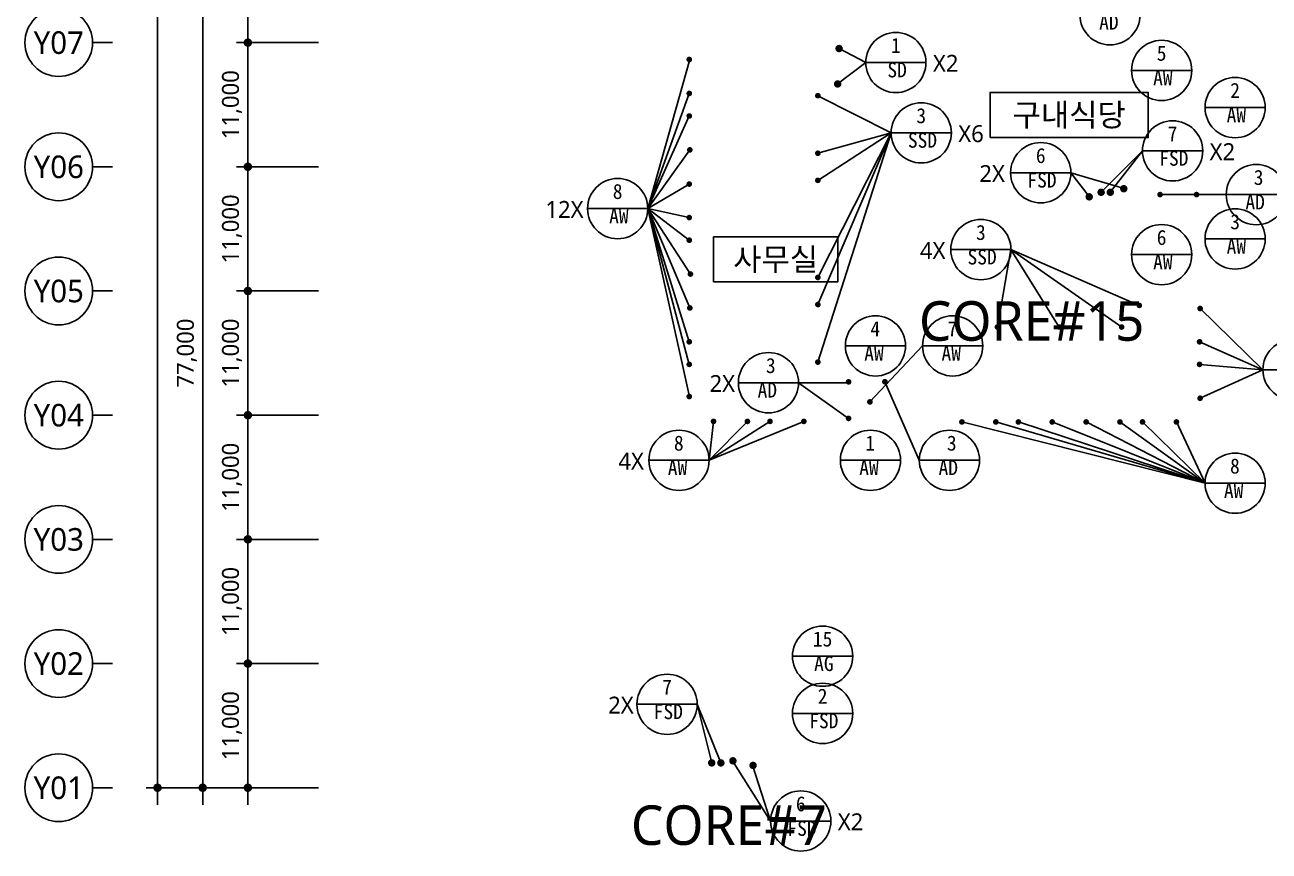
# Model space of a CAD drawing. Header units: millimetres. Extents: x 3479419 to 5579419, y 522746 to 3162891.
# Drawn here: x 4806612 to 4916822, y 2627779 to 2700961 of the extents above; entities that cross this region are included whole.
import ezdxf
from ezdxf.enums import TextEntityAlignment as Align

# ---------------------------------------------------------------- set-up
doc = ezdxf.new("R2010")
doc.units = ezdxf.units.MM
doc.layers.get('Defpoints').update_dxf_attribs({"color": 140})
for name, color, linetype, lineweight in [('A-AXIS-BUBL', 7, 'Continuous', 25), ('A-DIMS', 7, 'Continuous', 25), ('A-MKXX-SYMB', 7, 'Continuous', 25), ('A-XXXX-SYMB', 7, 'Continuous', 25), ('A-XXXX-TXT2', 3, 'Continuous', 25)]:
    doc.layers.add(name, color=color, linetype=linetype, lineweight=lineweight)
doc.layers.add('AA-SYMB', color=1, linetype='Continuous')
doc.styles.add('HY울릉도L', font='')
doc.styles.add('돋움', font='')
doc.styles.add('돋음', font='')
doc.styles.add('맑은고딕', font='malgun.ttf')
doc.styles.get('HY울릉도L').set_extended_font_data('HYwulM')
doc.styles.get('돋움').set_extended_font_data('DotumChe')
doc.styles.get('돋음').set_extended_font_data('Dotum')
doc.dimstyles.new('CDIM', dxfattribs={"dimtxt": 3, "dimasz": 1.5, "dimexe": 2, "dimexo": 1, "dimgap": 1, "dimtad": 1, "dimdec": 0, "dimrnd": 0.5, "dimzin": 0, "dimdsep": 32, "dimlunit": 6, "dimtxsty": 'HY울릉도L', "dimblk1": '_CIDOT', "dimblk2": '_CIDOT', "dimsah": 1, "dimcen": 5.5, "dimclrd": 2, "dimclre": 2, "dimclrt": 7, "dimadec": 0, "dimazin": 0, "dimtfac": 1, "dimtdec": 0, "dimtix": 1, "dimtmove": 2, "dimatfit": 1, "dimldrblk": '_CIDOT', "dimfxl": 1, "dimtolj": 1, "dimtzin": 0, "dimlwd": -1, "dimarcsym": 0})

# ---------------------------------------------------------------- blocks, each defined once
blk = doc.blocks.new('글_사무실')
at = {"layer": 'A-XXXX-TXT2', "color": 0}
blk.add_lwpolyline([(-5500, -2000), (5500, -2000), (5500, 2000), (-5500, 2000)], close=True, dxfattribs=at)
at = {"layer": 'A-XXXX-TXT2', "style": '맑은고딕'}
blk.add_text('사무실', height=2000, dxfattribs=at).set_placement((0, 0), align=Align.MIDDLE_CENTER)
blk = doc.blocks.new('_CIDOT')
at = {"color": 0, "linetype": 'ByBlock'}
blk.add_line((2, 0), (-1, 0), dxfattribs=at)
at = {"color": 0, "linetype": 'ByBlock', "const_width": 0.5}
blk.add_lwpolyline([(-0.25, 0, 1), (0.25, 0, 1)], format="xyb", close=True, dxfattribs=at)
blk = doc.blocks.new('*D8')
at = {"layer": 'A-DIMS', "lineweight": -2, "transparency": 16777216}
for p, q in [((93193, 67121), (85943, 67121)), ((93193, 56121), (85943, 56121))]:
    blk.add_line(p, q, dxfattribs=at)
at = {"layer": 'A-DIMS', "transparency": 16777216}
blk.add_line((86943, 56871), (86943, 66371), dxfattribs=at)
at = {"layer": 'Defpoints', "color": 0, "transparency": 16777216}
for p in [(86943, 67121), (93693, 67121), (93693, 56121)]:
    blk.add_point(p, dxfattribs=at)
at = {"layer": 'A-DIMS', "transparency": 16777216, "xscale": 750, "yscale": 750, "zscale": 750}
for p, rotation in [((86943, 67121), 90), ((86943, 56121), 270)]:
    blk.add_blockref('_CIDOT', p, dxfattribs=dict(at, rotation=rotation))
at = {"layer": 'A-DIMS', "color": 3, "transparency": 16777216, "insert": (85538, 61621), "char_height": 1500, "attachment_point": 5, "rotation": 90, "style": '맑은고딕'}
blk.add_mtext('\\A1;11,000', dxfattribs=at)
blk = doc.blocks.new('*D9')
at = {"layer": 'A-DIMS', "lineweight": -2, "transparency": 16777216}
for p, q in [((93193, 78121), (85943, 78121)), ((93193, 67121), (85943, 67121))]:
    blk.add_line(p, q, dxfattribs=at)
at = {"layer": 'A-DIMS', "transparency": 16777216}
blk.add_line((86943, 67871), (86943, 77371), dxfattribs=at)
at = {"layer": 'Defpoints', "color": 0, "transparency": 16777216}
for p in [(86943, 78121), (93693, 78121), (93693, 67121)]:
    blk.add_point(p, dxfattribs=at)
at = {"layer": 'A-DIMS', "transparency": 16777216, "xscale": 750, "yscale": 750, "zscale": 750}
for p, rotation in [((86943, 78121), 90), ((86943, 67121), 270)]:
    blk.add_blockref('_CIDOT', p, dxfattribs=dict(at, rotation=rotation))
at = {"layer": 'A-DIMS', "color": 3, "transparency": 16777216, "insert": (85538, 72621), "char_height": 1500, "attachment_point": 5, "rotation": 90, "style": '맑은고딕'}
blk.add_mtext('\\A1;11,000', dxfattribs=at)
blk = doc.blocks.new('*D10')
at = {"layer": 'A-DIMS', "lineweight": -2, "transparency": 16777216}
for p, q in [((93193, 89121), (85943, 89121)), ((93193, 78121), (85943, 78121))]:
    blk.add_line(p, q, dxfattribs=at)
at = {"layer": 'A-DIMS', "transparency": 16777216}
blk.add_line((86943, 78871), (86943, 88371), dxfattribs=at)
at = {"layer": 'Defpoints', "color": 0, "transparency": 16777216}
for p in [(86943, 89121), (93693, 89121), (93693, 78121)]:
    blk.add_point(p, dxfattribs=at)
at = {"layer": 'A-DIMS', "transparency": 16777216, "xscale": 750, "yscale": 750, "zscale": 750}
for p, rotation in [((86943, 89121), 90), ((86943, 78121), 270)]:
    blk.add_blockref('_CIDOT', p, dxfattribs=dict(at, rotation=rotation))
at = {"layer": 'A-DIMS', "color": 3, "transparency": 16777216, "insert": (85538, 83621), "char_height": 1500, "attachment_point": 5, "rotation": 90, "style": '맑은고딕'}
blk.add_mtext('\\A1;11,000', dxfattribs=at)
blk = doc.blocks.new('*D11')
at = {"layer": 'A-DIMS', "lineweight": -2, "transparency": 16777216}
for p, q in [((93193, 100121), (85943, 100121)), ((93193, 89121), (85943, 89121))]:
    blk.add_line(p, q, dxfattribs=at)
at = {"layer": 'A-DIMS', "transparency": 16777216}
blk.add_line((86943, 89871), (86943, 99371), dxfattribs=at)
at = {"layer": 'Defpoints', "color": 0, "transparency": 16777216}
for p in [(86943, 100121), (93693, 100121), (93693, 89121)]:
    blk.add_point(p, dxfattribs=at)
at = {"layer": 'A-DIMS', "transparency": 16777216, "xscale": 750, "yscale": 750, "zscale": 750}
for p, rotation in [((86943, 100121), 90), ((86943, 89121), 270)]:
    blk.add_blockref('_CIDOT', p, dxfattribs=dict(at, rotation=rotation))
at = {"layer": 'A-DIMS', "color": 3, "transparency": 16777216, "insert": (85538, 94621), "char_height": 1500, "attachment_point": 5, "rotation": 90, "style": '맑은고딕'}
blk.add_mtext('\\A1;11,000', dxfattribs=at)
blk = doc.blocks.new('*D12')
at = {"layer": 'A-DIMS', "lineweight": -2, "transparency": 16777216}
for p, q in [((93193, 111121), (85943, 111121)), ((93193, 100121), (85943, 100121))]:
    blk.add_line(p, q, dxfattribs=at)
at = {"layer": 'A-DIMS', "transparency": 16777216}
blk.add_line((86943, 100871), (86943, 110371), dxfattribs=at)
at = {"layer": 'Defpoints', "color": 0, "transparency": 16777216}
for p in [(86943, 111121), (93693, 111121), (93693, 100121)]:
    blk.add_point(p, dxfattribs=at)
at = {"layer": 'A-DIMS', "transparency": 16777216, "xscale": 750, "yscale": 750, "zscale": 750}
for p, rotation in [((86943, 111121), 90), ((86943, 100121), 270)]:
    blk.add_blockref('_CIDOT', p, dxfattribs=dict(at, rotation=rotation))
at = {"layer": 'A-DIMS', "color": 3, "transparency": 16777216, "insert": (85538, 105621), "char_height": 1500, "attachment_point": 5, "rotation": 90, "style": '맑은고딕'}
blk.add_mtext('\\A1;11,000', dxfattribs=at)
blk = doc.blocks.new('*D13')
at = {"layer": 'A-DIMS', "lineweight": -2, "transparency": 16777216}
for p, q in [((93193, 122121), (85943, 122121)), ((93193, 111121), (85943, 111121))]:
    blk.add_line(p, q, dxfattribs=at)
at = {"layer": 'A-DIMS', "transparency": 16777216}
blk.add_line((86943, 111871), (86943, 121371), dxfattribs=at)
at = {"layer": 'Defpoints', "color": 0, "transparency": 16777216}
for p in [(86943, 122121), (93693, 122121), (93693, 111121)]:
    blk.add_point(p, dxfattribs=at)
at = {"layer": 'A-DIMS', "transparency": 16777216, "xscale": 750, "yscale": 750, "zscale": 750}
for p, rotation in [((86943, 122121), 90), ((86943, 111121), 270)]:
    blk.add_blockref('_CIDOT', p, dxfattribs=dict(at, rotation=rotation))
at = {"layer": 'A-DIMS', "color": 3, "transparency": 16777216, "insert": (85538, 116621), "char_height": 1500, "attachment_point": 5, "rotation": 90, "style": '맑은고딕'}
blk.add_mtext('\\A1;11,000', dxfattribs=at)
blk = doc.blocks.new('*D24')
at = {"layer": 'A-DIMS', "lineweight": -2, "transparency": 16777216}
for p, q in [((93193, 122121), (81943, 122121)), ((93193, 45121), (81943, 45121))]:
    blk.add_line(p, q, dxfattribs=at)
at = {"layer": 'A-DIMS', "transparency": 16777216}
blk.add_line((82943, 45871), (82943, 121371), dxfattribs=at)
at = {"layer": 'Defpoints', "color": 0, "transparency": 16777216}
for p in [(82943, 122121), (93693, 122121), (93693, 45121)]:
    blk.add_point(p, dxfattribs=at)
at = {"layer": 'A-DIMS', "transparency": 16777216, "xscale": 750, "yscale": 750, "zscale": 750}
for p, rotation in [((82943, 122121), 90), ((82943, 45121), 270)]:
    blk.add_blockref('_CIDOT', p, dxfattribs=dict(at, rotation=rotation))
at = {"layer": 'A-DIMS', "color": 3, "transparency": 16777216, "insert": (81542, 83621), "char_height": 1500, "attachment_point": 5, "rotation": 90, "style": '맑은고딕'}
blk.add_mtext('\\A1;77,000', dxfattribs=at)
blk = doc.blocks.new('*D25')
at = {"layer": 'A-DIMS', "lineweight": -2, "transparency": 16777216}
for p, q in [((93193, 241121), (77943, 241121)), ((93193, 45121), (77943, 45121))]:
    blk.add_line(p, q, dxfattribs=at)
at = {"layer": 'A-DIMS', "transparency": 16777216}
blk.add_line((78943, 45871), (78943, 240371), dxfattribs=at)
at = {"layer": 'Defpoints', "color": 0, "transparency": 16777216}
for p in [(78943, 241121), (93693, 241121), (93693, 45121)]:
    blk.add_point(p, dxfattribs=at)
at = {"layer": 'A-DIMS', "transparency": 16777216, "xscale": 750, "yscale": 750, "zscale": 750}
for p, rotation in [((78943, 241121), 90), ((78943, 45121), 270)]:
    blk.add_blockref('_CIDOT', p, dxfattribs=dict(at, rotation=rotation))
at = {"layer": 'A-DIMS', "color": 3, "transparency": 16777216, "insert": (77538, 143121), "char_height": 1500, "attachment_point": 5, "rotation": 90, "style": '맑은고딕'}
blk.add_mtext('\\A1;196,000', dxfattribs=at)
blk = doc.blocks.new('*D26')
at = {"layer": 'A-DIMS', "lineweight": -2, "transparency": 16777216}
for p, q in [((93193, 56121), (85943, 56121)), ((93193, 45121), (85943, 45121))]:
    blk.add_line(p, q, dxfattribs=at)
at = {"layer": 'A-DIMS', "transparency": 16777216}
blk.add_line((86943, 45871), (86943, 55371), dxfattribs=at)
at = {"layer": 'Defpoints', "color": 0, "transparency": 16777216}
for p in [(86943, 56121), (93693, 56121), (93693, 45121)]:
    blk.add_point(p, dxfattribs=at)
at = {"layer": 'A-DIMS', "transparency": 16777216, "xscale": 750, "yscale": 750, "zscale": 750}
for p, rotation in [((86943, 56121), 90), ((86943, 45121), 270)]:
    blk.add_blockref('_CIDOT', p, dxfattribs=dict(at, rotation=rotation))
at = {"layer": 'A-DIMS', "color": 3, "transparency": 16777216, "insert": (85538, 50621), "char_height": 1500, "attachment_point": 5, "rotation": 90, "style": '맑은고딕'}
blk.add_mtext('\\A1;11,000', dxfattribs=at)
blk = doc.blocks.new('WINSYMBOL-flat-1')
at = {"layer": 'AA-SYMB', "color": 3}
blk.add_line((-1440, 0), (1440, 0), dxfattribs=at)
blk.add_circle((0, 0), 1440, dxfattribs=at)
at = {"layer": 'AA-SYMB', "style": '돋음'}
blk.add_attdef('0', text='', height=720, dxfattribs=at).set_placement((0, 246), align=Align.CENTER)
at = {"layer": 'AA-SYMB', "style": '돋음', "width": 0.95}
blk.add_attdef('FSD', text='', height=720, dxfattribs=at).set_placement((59, -927), align=Align.CENTER)
blk = doc.blocks.new('A$C425F3A2A')
at = {"layer": 'Defpoints', "style": '맑은고딕'}
for s, p in [('CORE#15', (166357, 83662)), ('CORE#7', (138234, 39007))]:
    blk.add_text(s, height=3500, dxfattribs=at).set_placement(p, align=Align.BOTTOM_RIGHT)
blk = doc.blocks.new('글_구내식당')
at = {"layer": 'A-XXXX-TXT2', "color": 0}
blk.add_lwpolyline([(-7000, -2000), (7000, -2000), (7000, 2000), (-7000, 2000)], close=True, dxfattribs=at)
at = {"layer": 'A-XXXX-TXT2', "style": '맑은고딕'}
blk.add_text('구내식당', height=2000, dxfattribs=at).set_placement((0, 0), align=Align.MIDDLE_CENTER)
blk = doc.blocks.new('fsd7_9F')
at = {"layer": 'A-MKXX-SYMB'}
h = blk.add_hatch(color=256, dxfattribs=at)
edge = h.paths.add_edge_path()
edge.add_arc((162524, 97864), 333, -180, 180)
h = blk.add_hatch(color=256, dxfattribs=at)
edge = h.paths.add_edge_path()
edge.add_arc((163339, 97864), 333, -180, 180)
h = blk.add_hatch(color=256, dxfattribs=at)
edge = h.paths.add_edge_path()
edge.add_arc((128028, 47321), 333, 180, 540, ccw=False)
h = blk.add_hatch(color=256, dxfattribs=at)
edge = h.paths.add_edge_path()
edge.add_arc((128843, 47321), 333, 180, 540, ccw=False)
at = {"layer": 'A-XXXX-SYMB'}
for points in [[(162524, 97864), (166187, 101531), (163339, 97864)], [(128028, 47321), (126744, 52513), (128843, 47321)]]:
    blk.add_lwpolyline(points, dxfattribs=at)
ref = blk.add_blockref('WINSYMBOL-flat-1', (168854, 101531), dxfattribs=dict(xscale=1.851851851790402, yscale=1.851851851790402, zscale=1.851851851790402))
ref.add_attrib('0', '7', dxfattribs={"layer": 'AA-SYMB', "color": 3, "height": 1333, "style": '돋움'}).set_placement((168854, 101986), align=Align.BOTTOM_CENTER)
ref.add_attrib('FSD', 'FSD', dxfattribs={"layer": 'AA-SYMB', "color": 3, "height": 1333.3, "style": '돋움'}).set_placement((168963, 99814), align=Align.BOTTOM_CENTER)
ref = blk.add_blockref('WINSYMBOL-flat-1', (124077, 52513), dxfattribs=dict(xscale=1.851851851790402, yscale=1.851851851790402, zscale=1.851851851790402))
ref.add_attrib('0', '7', dxfattribs={"layer": 'AA-SYMB', "color": 3, "height": 1333, "style": '돋움'}).set_placement((124077, 52969), align=Align.BOTTOM_CENTER)
ref.add_attrib('FSD', 'FSD', dxfattribs={"layer": 'AA-SYMB', "color": 3, "height": 1333.3, "style": '돋움'}).set_placement((124186, 50796), align=Align.BOTTOM_CENTER)
at = {"layer": 'A-XXXX-TXT2', "style": '맑은고딕'}
for s, p in [('X2', (173265, 100708)), ('2X', (119989, 51690))]:
    blk.add_text(s, height=1500, dxfattribs=at).set_placement(p, align=Align.CENTER)
blk = doc.blocks.new('DIM(210222)')
for p, q in [((74943, 111120.6), (73193, 111120.6)), ((74943, 100120.6), (73193, 100120.6)), ((74943, 89120.6), (73193, 89120.6)), ((74943, 78120.6), (73193, 78120.6)), ((74943, 67120.6), (73193, 67120.6)), ((74943, 56120.6), (73193, 56120.6)), ((74943, 45120.6), (73193, 45120.6))]:
    blk.add_line(p, q)
at = {"layer": 'A-AXIS-BUBL', "ltscale": 0.2}
for centre in [(70193, 111120.6), (70193, 100120.6), (70193, 89120.6), (70193, 78120.6), (70193, 67120.6), (70193, 56120.6), (70193, 45120.6)]:
    blk.add_circle(centre, 3000, dxfattribs=at)
at = {"layer": 'A-XXXX-TXT2', "ltscale": 0.2, "style": '맑은고딕'}
for s, p in [('Y07', (70193, 111120.6)), ('Y06', (70193, 100120.6)), ('Y05', (70193, 89120.6)), ('Y04', (70193, 78120.6)), ('Y03', (70193, 67120.6)), ('Y02', (70193, 56120.6)), ('Y01', (70193, 45120.6))]:
    blk.add_text(s, height=2000, dxfattribs=at).set_placement(p, align=Align.MIDDLE)
at = {"layer": 'A-DIMS'}
for p1, p2, distance, picture, middle in [((93693, 45120.6), (93693, 241120.6), 14750, '*D25', (77538.1, 143120.6)), ((93693, 45120.6), (93693, 122120.6), 10750, '*D24', (81542.2, 83620.6)), ((93693, 111120.6), (93693, 122120.6), 6750, '*D13', (85538.1, 116620.6)), ((93693, 100120.6), (93693, 111120.6), 6750, '*D12', (85538.1, 105620.6)), ((93693, 89120.6), (93693, 100120.6), 6750, '*D11', (85538.1, 94620.6)), ((93693, 78120.6), (93693, 89120.6), 6750, '*D10', (85538.1, 83620.6)), ((93693, 67120.6), (93693, 78120.6), 6750, '*D9', (85538.1, 72620.6)), ((93693, 56120.6), (93693, 67120.6), 6750, '*D8', (85538.1, 61620.6)), ((93693, 45120.6), (93693, 56120.6), 6750, '*D26', (85538.1, 50620.6))]:
    dim = blk.add_aligned_dim(p1=p1, p2=p2, distance=distance, dimstyle='CDIM', override={"dimscale": 500, "dimtxsty": '맑은고딕', "dimclrd": 256, "dimclre": 256, "dimclrt": 3}, dxfattribs=at)
    dim.commit()
    dim.dimension.update_dxf_attribs({"geometry": picture, "text_midpoint": middle})

msp = doc.modelspace()

# ---------------------------------------------------------------- hatches: boundary and pattern name
at = {"layer": 'A-MKXX-SYMB'}
h = msp.add_hatch(color=256, dxfattribs=at)
edge = h.paths.add_edge_path()
edge.add_arc((4878731.8, 2698864.8), 333.3, 0, 360)
h = msp.add_hatch(color=256, dxfattribs=at)
edge = h.paths.add_edge_path()
edge.add_arc((4878605.8, 2695729.7), 333.3, 0, 360)
h = msp.add_hatch(color=256, dxfattribs=at)
edge = h.paths.add_edge_path()
edge.add_arc((4900886.2, 2685729.6), 333.3, 180, 540)
h = msp.add_hatch(color=256, dxfattribs=at)
edge = h.paths.add_edge_path()
edge.add_arc((4903947.9, 2686451.6), 333.3, 180, 540)
h = msp.add_hatch(color=256, dxfattribs=at)
edge = h.paths.add_edge_path()
edge.add_arc((4869328, 2635779), 333.3, 0, 360, ccw=False)
h = msp.add_hatch(color=256, dxfattribs=at)
edge = h.paths.add_edge_path()
edge.add_arc((4871112.5, 2635371.6), 333.3, 0, 360, ccw=False)

# ---------------------------------------------------------------- linework, layer by layer
at = {"const_width": 250}
for points in [[(4865461.8, 2697766.2, 1), (4865461.8, 2698016.2, 1)], [(4865461.8, 2694766.2, 1), (4865461.8, 2695016.2, 1)], [(4876851.8, 2694566.2, 1), (4876851.8, 2694816.2, 1)], [(4865461.8, 2692766.2, 1), (4865461.8, 2693016.2, 1)], [(4865511.8, 2689766.2, 1), (4865511.8, 2690016.2, 1)], [(4876851.8, 2689466.2, 1), (4876851.8, 2689716.2, 1)], [(4865461.8, 2686736.7, 1), (4865461.8, 2686986.7, 1)], [(4876851.8, 2687066.2, 1), (4876851.8, 2687316.2, 1)], [(4907161.8, 2685803.7, -1), (4907161.8, 2686053.7, -1)], [(4910397, 2685803.7, -1), (4910397, 2686053.7, -1)], [(4865461.8, 2683766.2, 1), (4865461.8, 2684016.2, 1)], [(4865461.8, 2681766.2, 1), (4865461.8, 2682016.2, 1)], [(4865561.8, 2678766.2, 1), (4865561.8, 2679016.2, 1)], [(4876851.8, 2678466.2, 1), (4876851.8, 2678716.2, 1)], [(4865511.8, 2675766.2, 1), (4865511.8, 2676016.2, 1)], [(4876851.8, 2676066.2, 1), (4876851.8, 2676316.2, 1)], [(4905322.9, 2675990.2, 1), (4905322.9, 2676240.2, 1)], [(4910711.8, 2675717.5, 1), (4910711.8, 2675967.5, 1)], [(4892761.8, 2674074.9, 1), (4892761.8, 2674324.9, 1)], [(4898236.8, 2674074.9, 1), (4898236.8, 2674324.9, 1)], [(4903761.8, 2674074.9, 1), (4903761.8, 2674324.9, 1)], [(4865461.8, 2672766.2, 1), (4865461.8, 2673016.2, 1)], [(4910661.8, 2672766.2, 1), (4910661.8, 2673016.2, 1)], [(4865461.8, 2670766.2, 1), (4865461.8, 2671016.2, 1)], [(4876851.8, 2670966.2, 1), (4876851.8, 2671216.2, 1)], [(4910661.8, 2670766.2, 1), (4910661.8, 2671016.2, 1)], [(4879449.3, 2669341.2, -1), (4879699.3, 2669341.2, -1)], [(4882661.8, 2669356, -1), (4882911.8, 2669356, -1)], [(4865461.8, 2667918.6, 1), (4865461.8, 2668168.6, 1)], [(4881336.8, 2667566.2, -1), (4881586.8, 2667566.2, -1)], [(4910711.8, 2667766.2, 1), (4910711.8, 2668016.2, 1)], [(4867611.8, 2665716.2, 1), (4867611.8, 2665966.2, 1)], [(4870611.8, 2665716.2, 1), (4870611.8, 2665966.2, 1)], [(4872611.8, 2665716.2, 1), (4872611.8, 2665966.2, 1)], [(4875611.8, 2665716.2, 1), (4875611.8, 2665966.2, 1)], [(4879449.3, 2666106, -1), (4879699.3, 2666106, -1)], [(4889611.8, 2665666.2, 1), (4889611.8, 2665916.2, 1)], [(4892611.8, 2665666.2, 1), (4892611.8, 2665916.2, 1)], [(4894611.8, 2665666.2, 1), (4894611.8, 2665916.2, 1)], [(4897611.8, 2665666.2, 1), (4897611.8, 2665916.2, 1)], [(4900611.8, 2665666.2, 1), (4900611.8, 2665916.2, 1)], [(4903611.8, 2665666.2, 1), (4903611.8, 2665916.2, 1)], [(4905611.8, 2665666.2, 1), (4905611.8, 2665916.2, 1)], [(4908611.8, 2665666.2, 1), (4908611.8, 2665916.2, 1)]]:
    msp.add_lwpolyline(points, format="xyb", close=True, dxfattribs=at)
msp.add_lwpolyline([(4879574.3, 2669266.2), (4875143.4, 2669266.2), (4879574.3, 2666091.2)])
at = {"layer": 'A-XXXX-SYMB'}
for p, q in [((4907161.8, 2685928.7), (4913019.8, 2685928.7)), ((4886128.3, 2672527.1), (4881461.8, 2667566.2)), ((4885839, 2662395.7), (4882786.8, 2669356))]:
    msp.add_line(p, q, dxfattribs=at)
for points in [[(4878561.8, 2695720), (4881096.1, 2697627.9), (4878731.8, 2698864.8)], [(4865511.8, 2689891.2), (4861783.1, 2684687.5), (4865511.8, 2697891.2)], [(4865461.8, 2694891.2), (4861783.1, 2684687.5), (4865461.8, 2692891.2)], [(4876851.8, 2689591.2), (4883342.1, 2691397.7), (4876851.8, 2694691.2)], [(4876851.8, 2687191.2), (4883342.1, 2691397.7), (4876851.8, 2678591.2)], [(4876851.8, 2676191.2), (4883342.1, 2691397.7), (4876851.8, 2671091.2)], [(4900872.2, 2685746.7), (4899260.6, 2687865.6)], [(4903996.1, 2686461.4), (4899260.6, 2687865.6)], [(4865561.8, 2678891.2), (4861783.1, 2684687.5), (4865511.8, 2686891.2)], [(4865461.8, 2672891.2), (4861783.1, 2684687.5), (4865461.8, 2670891.2)], [(4865461.8, 2683891.2), (4861783.1, 2684687.5), (4865461.8, 2681891.2)], [(4865511.8, 2675891.2), (4861783.1, 2684687.5), (4865511.8, 2667891.2)], [(4892761.8, 2674199.9), (4893958.1, 2681056.5)], [(4905322.9, 2676115.2), (4893958.1, 2681056.5)], [(4903761.8, 2674199.9), (4893958.1, 2681056.5), (4898236.8, 2674199.9)], [(4910661.8, 2675891.2), (4916274.1, 2670418.8), (4910661.8, 2672891.2)], [(4910661.8, 2670891.2), (4916274.1, 2670418.8), (4910711.8, 2667891.2)], [(4867611.8, 2665841.2), (4867218.6, 2662395.7), (4870611.8, 2665841.2)], [(4872611.8, 2665841.2), (4867218.6, 2662395.7), (4875611.8, 2665841.2)], [(4889611.8, 2665791.2), (4911145.1, 2660366.1), (4892611.8, 2665791.2)], [(4894611.8, 2665791.2), (4911145.1, 2660366.1), (4897611.8, 2665791.2)], [(4900611.8, 2665791.2), (4911145.1, 2660366.1), (4903611.8, 2665791.2)], [(4905611.8, 2665791.2), (4911145.1, 2660366.1), (4908611.8, 2665791.2)], [(4869279.7, 2635788.8), (4872669.9, 2630445.6)], [(4871064.3, 2635381.3), (4872669.9, 2630445.6)]]:
    msp.add_lwpolyline(points, dxfattribs=at)

# ---------------------------------------------------------------- block references
for name, p in [('DIM(210222)', (4739418.8, 2588270.6)), ('fsd7_9F', (4739418.8, 2588270.6)), ('글_구내식당', (4899111.8, 2692979.4)), ('글_사무실', (4873111.8, 2680191.2))]:
    msp.add_blockref(name, p)
ref = msp.add_blockref('WINSYMBOL-flat-1', (4902730.1, 2701853.7), dxfattribs=dict(xscale=-1.851851851790402, yscale=1.851851851790402, zscale=1.851851851790402))
ref.add_attrib('0', '3', dxfattribs={"layer": 'AA-SYMB', "color": 3, "height": 1333.3, "style": '돋움'}).set_placement((4902936, 2702309.3), align=Align.BOTTOM_CENTER)
ref.add_attrib('FSD', 'AD', dxfattribs={"layer": 'AA-SYMB', "color": 3, "height": 1333.33, "style": '돋움'}).set_placement((4902628.7, 2700136.9), align=Align.BOTTOM_CENTER)
ref = msp.add_blockref('WINSYMBOL-flat-1', (4883762.8, 2697627.9), dxfattribs=dict(xscale=1.851851851790402, yscale=1.851851851790402, zscale=1.851851851790402))
ref.add_attrib('0', '1', dxfattribs={"layer": 'AA-SYMB', "color": 3, "height": 1333.3, "style": '돋움'}).set_placement((4883762.8, 2698083.5), align=Align.BOTTOM_CENTER)
ref.add_attrib('FSD', 'SD', dxfattribs={"layer": 'AA-SYMB', "color": 3, "height": 1333.33, "style": '돋움'}).set_placement((4883871.2, 2695911.1), align=Align.BOTTOM_CENTER)
ref = msp.add_blockref('WINSYMBOL-flat-1', (4907300.6, 2696927.5), dxfattribs=dict(xscale=1.851851851790402, yscale=1.851851851790402, zscale=1.851851851790402))
ref.add_attrib('0', '5', dxfattribs={"layer": 'AA-SYMB', "color": 3, "height": 1333.3, "style": '돋움'}).set_placement((4907300.6, 2697383.1), align=Align.BOTTOM_CENTER)
ref.add_attrib('FSD', 'AW', dxfattribs={"layer": 'AA-SYMB', "color": 3, "height": 1333.33, "style": '돋움'}).set_placement((4907409, 2695210.7), align=Align.BOTTOM_CENTER)
ref = msp.add_blockref('WINSYMBOL-flat-1', (4913811.8, 2693635.1), dxfattribs=dict(xscale=1.851851851790402, yscale=1.851851851790402, zscale=1.851851851790402))
ref.add_attrib('0', '2', dxfattribs={"layer": 'AA-SYMB', "color": 3, "height": 1333.3, "style": '돋움'}).set_placement((4913811.8, 2694090.8), align=Align.BOTTOM_CENTER)
ref.add_attrib('FSD', 'AW', dxfattribs={"layer": 'AA-SYMB', "color": 3, "height": 1333.33, "style": '돋움'}).set_placement((4913920.3, 2691918.4), align=Align.BOTTOM_CENTER)
ref = msp.add_blockref('WINSYMBOL-flat-1', (4886008.8, 2691397.7), dxfattribs=dict(xscale=1.851851851790402, yscale=1.851851851790402, zscale=1.851851851790402))
ref.add_attrib('0', '3', dxfattribs={"layer": 'AA-SYMB', "color": 3, "height": 1333.3, "style": '돋움'}).set_placement((4886008.8, 2691853.3), align=Align.BOTTOM_CENTER)
ref.add_attrib('FSD', 'SSD', dxfattribs={"layer": 'AA-SYMB', "color": 3, "height": 1333.33, "style": '돋움'}).set_placement((4886117.2, 2689680.9), align=Align.BOTTOM_CENTER)
ref = msp.add_blockref('WINSYMBOL-flat-1', (4896594, 2687865.6), dxfattribs=dict(xscale=1.851851851790402, yscale=1.851851851790402, zscale=1.851851851790402))
ref.add_attrib('0', '6', dxfattribs={"layer": 'AA-SYMB', "color": 3, "height": 1333.3, "style": '돋움'}).set_placement((4896594, 2688321.2), align=Align.BOTTOM_CENTER)
ref.add_attrib('FSD', 'FSD', dxfattribs={"layer": 'AA-SYMB', "color": 3, "height": 1333.33, "style": '돋움'}).set_placement((4896702.4, 2686148.8), align=Align.BOTTOM_CENTER)
ref = msp.add_blockref('WINSYMBOL-flat-1', (4915686.4, 2685928.7), dxfattribs=dict(xscale=-1.851851851790402, yscale=1.851851851790402, zscale=1.851851851790402))
ref.add_attrib('0', '3', dxfattribs={"layer": 'AA-SYMB', "color": 3, "height": 1333.3, "style": '돋움'}).set_placement((4915892.4, 2686384.3), align=Align.BOTTOM_CENTER)
ref.add_attrib('FSD', 'AD', dxfattribs={"layer": 'AA-SYMB', "color": 3, "height": 1333.33, "style": '돋움'}).set_placement((4915585.1, 2684211.9), align=Align.BOTTOM_CENTER)
ref = msp.add_blockref('WINSYMBOL-flat-1', (4859116.4, 2684687.5), dxfattribs=dict(xscale=1.851851851790402, yscale=1.851851851790402, zscale=1.851851851790402))
ref.add_attrib('0', '8', dxfattribs={"layer": 'AA-SYMB', "color": 3, "height": 1333.3, "style": '돋움'}).set_placement((4859116.4, 2685143.2), align=Align.BOTTOM_CENTER)
ref.add_attrib('FSD', 'AW', dxfattribs={"layer": 'AA-SYMB', "color": 3, "height": 1333.33, "style": '돋움'}).set_placement((4859224.9, 2682970.8), align=Align.BOTTOM_CENTER)
ref = msp.add_blockref('WINSYMBOL-flat-1', (4891291.4, 2681056.5), dxfattribs=dict(xscale=1.851851851790402, yscale=1.851851851790402, zscale=1.851851851790402))
ref.add_attrib('0', '3', dxfattribs={"layer": 'AA-SYMB', "color": 3, "height": 1333.3, "style": '돋움'}).set_placement((4891291.4, 2681512.1), align=Align.BOTTOM_CENTER)
ref.add_attrib('FSD', 'SSD', dxfattribs={"layer": 'AA-SYMB', "color": 3, "height": 1333.33, "style": '돋움'}).set_placement((4891399.8, 2679339.7), align=Align.BOTTOM_CENTER)
ref = msp.add_blockref('WINSYMBOL-flat-1', (4913811.8, 2682001.6), dxfattribs=dict(xscale=1.851851851790402, yscale=1.851851851790402, zscale=1.851851851790402))
ref.add_attrib('0', '3', dxfattribs={"layer": 'AA-SYMB', "color": 3, "height": 1333.3, "style": '돋움'}).set_placement((4913811.8, 2682457.2), align=Align.BOTTOM_CENTER)
ref.add_attrib('FSD', 'AW', dxfattribs={"layer": 'AA-SYMB', "color": 3, "height": 1333.33, "style": '돋움'}).set_placement((4913920.3, 2680284.8), align=Align.BOTTOM_CENTER)
ref = msp.add_blockref('WINSYMBOL-flat-1', (4907300.6, 2680611.8), dxfattribs=dict(xscale=1.851851851790402, yscale=1.851851851790402, zscale=1.851851851790402))
ref.add_attrib('0', '6', dxfattribs={"layer": 'AA-SYMB', "color": 3, "height": 1333.3, "style": '돋움'}).set_placement((4907300.6, 2681067.4), align=Align.BOTTOM_CENTER)
ref.add_attrib('FSD', 'AW', dxfattribs={"layer": 'AA-SYMB', "color": 3, "height": 1333.33, "style": '돋움'}).set_placement((4907409, 2678895), align=Align.BOTTOM_CENTER)
ref = msp.add_blockref('WINSYMBOL-flat-1', (4881952.5, 2672527.1), dxfattribs=dict(xscale=-1.851851851790402, yscale=1.851851851790402, zscale=1.851851851790402))
ref.add_attrib('0', '4', dxfattribs={"layer": 'AA-SYMB', "color": 3, "height": 1333.3, "style": '돋움'}).set_placement((4881933, 2672982.7), align=Align.BOTTOM_CENTER)
ref.add_attrib('FSD', 'AW', dxfattribs={"layer": 'AA-SYMB', "color": 3, "height": 1333.33, "style": '돋움'}).set_placement((4881821, 2670810.3), align=Align.BOTTOM_CENTER)
ref = msp.add_blockref('WINSYMBOL-flat-1', (4888795, 2672527.1), dxfattribs=dict(xscale=-1.851851851790402, yscale=1.851851851790402, zscale=1.851851851790402))
ref.add_attrib('0', '7', dxfattribs={"layer": 'AA-SYMB', "color": 3, "height": 1333.3, "style": '돋움'}).set_placement((4888775.4, 2672982.7), align=Align.BOTTOM_CENTER)
ref.add_attrib('FSD', 'AW', dxfattribs={"layer": 'AA-SYMB', "color": 3, "height": 1333.33, "style": '돋움'}).set_placement((4888663.4, 2670810.3), align=Align.BOTTOM_CENTER)
ref = msp.add_blockref('WINSYMBOL-flat-1', (4918940.8, 2670418.8), dxfattribs=dict(xscale=-1.851851851790402, yscale=1.851851851790402, zscale=1.851851851790402))
ref.add_attrib('0', '8', dxfattribs={"layer": 'AA-SYMB', "color": 3, "height": 1333.3, "style": '돋움'}).set_placement((4918921.2, 2670874.4), align=Align.BOTTOM_CENTER)
ref.add_attrib('FSD', 'AW', dxfattribs={"layer": 'AA-SYMB', "color": 3, "height": 1333.33, "style": '돋움'}).set_placement((4918809.2, 2668702), align=Align.BOTTOM_CENTER)
ref = msp.add_blockref('WINSYMBOL-flat-1', (4872476.7, 2669266.2), dxfattribs=dict(xscale=-1.851851851790402, yscale=1.851851851790402, zscale=1.851851851790402))
ref.add_attrib('0', '3', dxfattribs={"layer": 'AA-SYMB', "color": 3, "height": 1333.3, "style": '돋움'}).set_placement((4872682.7, 2669721.8), align=Align.BOTTOM_CENTER)
ref.add_attrib('FSD', 'AD', dxfattribs={"layer": 'AA-SYMB', "color": 3, "height": 1333.33, "style": '돋움'}).set_placement((4872375.4, 2667549.4), align=Align.BOTTOM_CENTER)
ref = msp.add_blockref('WINSYMBOL-flat-1', (4864551.9, 2662395.7), dxfattribs=dict(xscale=-1.851851851790402, yscale=1.851851851790402, zscale=1.851851851790402))
ref.add_attrib('0', '8', dxfattribs={"layer": 'AA-SYMB', "color": 3, "height": 1333.3, "style": '돋움'}).set_placement((4864532.4, 2662851.3), align=Align.BOTTOM_CENTER)
ref.add_attrib('FSD', 'AW', dxfattribs={"layer": 'AA-SYMB', "color": 3, "height": 1333.33, "style": '돋움'}).set_placement((4864420.4, 2660678.9), align=Align.BOTTOM_CENTER)
ref = msp.add_blockref('WINSYMBOL-flat-1', (4881510.1, 2662395.7), dxfattribs=dict(xscale=-1.851851851790402, yscale=1.851851851790402, zscale=1.851851851790402))
ref.add_attrib('0', '1', dxfattribs={"layer": 'AA-SYMB', "color": 3, "height": 1333.3, "style": '돋움'}).set_placement((4881490.5, 2662851.3), align=Align.BOTTOM_CENTER)
ref.add_attrib('FSD', 'AW', dxfattribs={"layer": 'AA-SYMB', "color": 3, "height": 1333.33, "style": '돋움'}).set_placement((4881378.5, 2660678.9), align=Align.BOTTOM_CENTER)
ref = msp.add_blockref('WINSYMBOL-flat-1', (4888505.7, 2662395.7), dxfattribs=dict(xscale=-1.851851851790402, yscale=1.851851851790402, zscale=1.851851851790402))
ref.add_attrib('0', '3', dxfattribs={"layer": 'AA-SYMB', "color": 3, "height": 1333.3, "style": '돋움'}).set_placement((4888711.6, 2662851.3), align=Align.BOTTOM_CENTER)
ref.add_attrib('FSD', 'AD', dxfattribs={"layer": 'AA-SYMB', "color": 3, "height": 1333.33, "style": '돋움'}).set_placement((4888404.3, 2660678.9), align=Align.BOTTOM_CENTER)
ref = msp.add_blockref('WINSYMBOL-flat-1', (4913811.8, 2660366.1), dxfattribs=dict(xscale=-1.851851851790402, yscale=1.851851851790402, zscale=1.851851851790402))
ref.add_attrib('0', '8', dxfattribs={"layer": 'AA-SYMB', "color": 3, "height": 1333.3, "style": '돋움'}).set_placement((4913792.3, 2660821.8), align=Align.BOTTOM_CENTER)
ref.add_attrib('FSD', 'AW', dxfattribs={"layer": 'AA-SYMB', "color": 3, "height": 1333.33, "style": '돋움'}).set_placement((4913680.3, 2658649.4), align=Align.BOTTOM_CENTER)
ref = msp.add_blockref('WINSYMBOL-flat-1', (4877272.4, 2645045.6), dxfattribs=dict(xscale=1.851851851790402, yscale=1.851851851790402, zscale=1.851851851790402))
ref.add_attrib('0', '15', dxfattribs={"layer": 'AA-SYMB', "color": 3, "height": 1333.33, "style": '돋움'}).set_placement((4877272.4, 2645501.3), align=Align.BOTTOM_CENTER)
ref.add_attrib('FSD', 'AG', dxfattribs={"layer": 'AA-SYMB', "color": 3, "height": 1333.33, "style": '돋움'}).set_placement((4877380.8, 2643328.9), align=Align.BOTTOM_CENTER)
ref = msp.add_blockref('WINSYMBOL-flat-1', (4877272.4, 2639977.1), dxfattribs=dict(xscale=1.851851851790402, yscale=1.851851851790402, zscale=1.851851851790402))
ref.add_attrib('0', '2', dxfattribs={"layer": 'AA-SYMB', "color": 3, "height": 1333.3, "style": '돋움'}).set_placement((4877272.4, 2640432.8), align=Align.BOTTOM_CENTER)
ref.add_attrib('FSD', 'FSD', dxfattribs={"layer": 'AA-SYMB', "color": 3, "height": 1333.33, "style": '돋움'}).set_placement((4877380.8, 2638260.4), align=Align.BOTTOM_CENTER)
ref = msp.add_blockref('WINSYMBOL-flat-1', (4875336.6, 2630445.6), dxfattribs=dict(xscale=1.851851851790402, yscale=1.851851851790402, zscale=1.851851851790402))
ref.add_attrib('0', '6', dxfattribs={"layer": 'AA-SYMB', "color": 3, "height": 1333.3, "style": '돋움'}).set_placement((4875336.6, 2630901.2), align=Align.BOTTOM_CENTER)
ref.add_attrib('FSD', 'FSD', dxfattribs={"layer": 'AA-SYMB', "color": 3, "height": 1333.33, "style": '돋움'}).set_placement((4875445, 2628728.8), align=Align.BOTTOM_CENTER)
msp.add_blockref('A$C425F3A2A', (4739418.8, 2588270.6), dxfattribs=at)

# ---------------------------------------------------------------- texts
at = {"layer": 'A-XXXX-TXT2', "style": '맑은고딕'}
for s, p in [('X2', (4888174, 2696805.1)), ('X6', (4890420, 2690574.9)), ('2X', (4892287.8, 2687042.8)), ('12X', (4854410.3, 2683864.8)), ('4X', (4887024.5, 2680233.7)), ('2X', (4868388.2, 2668443.5)), ('4X', (4860314.3, 2661573)), ('X2', (4879747.8, 2629622.8))]:
    msp.add_text(s, height=1500, dxfattribs=at).set_placement(p, align=Align.CENTER)

doc.saveas('drawing.dxf')
